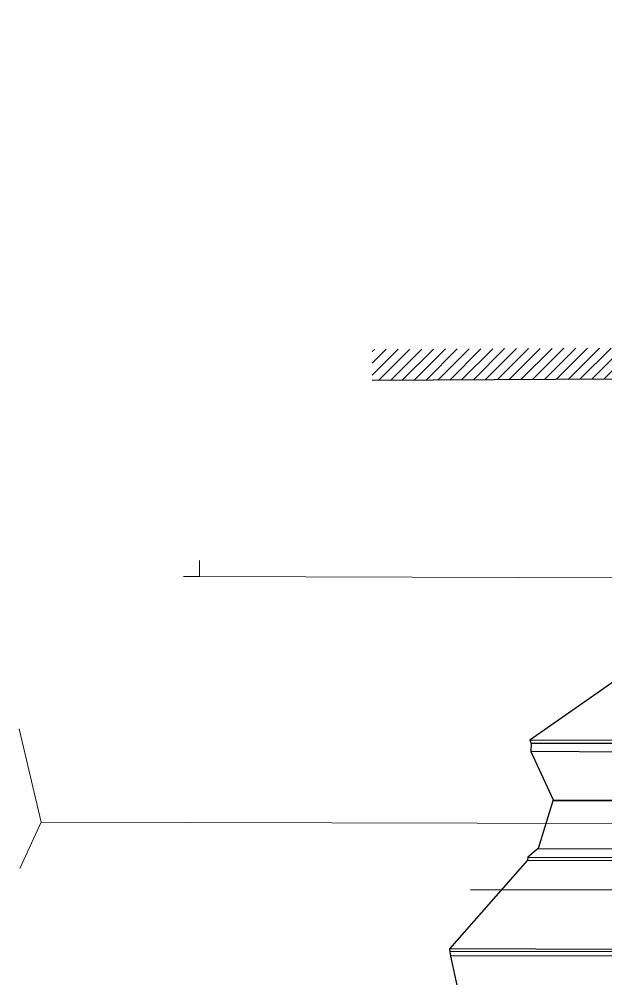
# Model space of a CAD drawing. Header units: feet. Extents: x 6439700 to 6442002, y 1883557 to 1884423.
# Drawn here: x 6439699.6 to 6439831.6, y 1883908.9 to 1884124.8 of the extents above; entities that cross this region are included whole.
import ezdxf
from ezdxf.lldxf.tags import DXFTag

# ---------------------------------------------------------------- set-up
doc = ezdxf.new("R2010")
doc.units = ezdxf.units.FT
doc.header["$MEASUREMENT"] = 0
for name, color, linetype, lineweight in [('V-DETL-PATT-BLDG-', 253, 'Continuous', 13), ('VF-BLDG-LINE-', 253, 'Continuous', 25), ('VF-FENC-LINE-', 253, 'FENCE', 25), ('VF-ROAD-CRWN-LINE-', 253, 'Continuous', 25), ('VF-ROAD-STRP-WHIT-LINE-', 253, 'Continuous', 25), ('VF-SSWR-GEOP-LINE-QLB-', 253, 'SEWER', 15), ('VF-STRM-GEOP-LINE-QLB-', 253, 'STORMDRAIN', 15), ('VF-TOPO-CONC-GTFL-LINE-', 253, 'Continuous', 25), ('VF-TOPO-CONC-LIPG-LINE-', 253, 'Continuous', 25), ('VF-TOPO-CONC-TBCB-LINE-', 253, 'Continuous', 25)]:
    doc.layers.add(name, color=color, linetype=linetype, lineweight=lineweight)
doc.layers.add('VF-TINN-DSRF-BNDY-', color=253, linetype='Continuous', lineweight=25, plot=False)
doc.styles.get("Standard").update_dxf_attribs({"font": 'arial.ttf'})
tags = doc.linetypes.add('FENCE', pattern='A,0.5,-0.03,["X",Standard,S=0.08,R=0,X=0,Y=-0.04],-0.08,0.5', length=1.11).pattern_tags.tags
tags[6] = DXFTag(74, 10)
tags = doc.linetypes.add('SEWER', pattern='A,1,-0.03,["SS",Standard,S=0.08,R=0,X=0,Y=-0.04],-0.16,1', length=2.19).pattern_tags.tags
tags[6] = DXFTag(74, 10)
tags = doc.linetypes.add('STORMDRAIN', pattern='A,1,-0.03,["SD",Standard,S=0.08,R=0,X=0,Y=-0.04],-0.16,1', length=2.19).pattern_tags.tags
tags[6] = DXFTag(74, 10)

msp = doc.modelspace()

# ---------------------------------------------------------------- hatches: boundary and pattern name
at = {"layer": 'V-DETL-PATT-BLDG-'}
h = msp.add_hatch(dxfattribs=at)
h.set_pattern_fill('ANSI31', color=256, scale=15)
h.set_pattern_definition([(45, (0, 0), (-1.3258252147, 1.3258252147), [])])
h.paths.add_polyline_path([(6440019.67, 1884214.33), (6440021.01, 1884214.43), (6440021.35, 1884285.02), (6440012.72, 1884285.57), (6440012.28, 1884278.58), (6440014.32, 1884278.45), (6440014.04, 1884220.92), (6440012.73, 1884220.83), (6440012.53, 1884199.04), (6440013.76, 1884198.32), (6440013.85, 1884138.66), (6440004, 1884138.18), (6440004.33, 1884131.19), (6440020.86, 1884131.99), (6440020.75, 1884202.36), (6440019.57, 1884203.05)])
h.paths.add_polyline_path([(6440031.69, 1884120.84), (6439959.39, 1884120.36), (6439959.44, 1884113.36), (6440024.78, 1884113.8), (6440025.74, 1884045.22), (6440022.97, 1884043.39), (6439916.42, 1884043.77), (6439916.1, 1884109.57), (6439909.1, 1884109.54), (6439909.46, 1884036.8), (6440025.06, 1884036.39), (6440032.79, 1884041.48)])
h.paths.add_polyline_path([(6439889.15, 1884062.42), (6439882.15, 1884062.42), (6439882.15, 1884051.1), (6439779.02, 1884050.52), (6439779.06, 1884043.52), (6439889.16, 1884044.14)])

# ---------------------------------------------------------------- linework, layer by layer
at = {"layer": 'VF-BLDG-LINE-'}
msp.add_polyline3d([(6439889.15, 1884062.42, 694.12), (6439889.16, 1884044.14, 687.55), (6439779.06, 1884043.52, 688.14)], dxfattribs=at)
at = {"layer": 'VF-FENC-LINE-', "elevation": 664.41}
msp.add_lwpolyline([(6439801.19, 1883929), (6439884.56, 1883928.96), (6439884.47, 1883932.93)], dxfattribs=at)
at = {"layer": 'VF-ROAD-CRWN-LINE-'}
msp.add_polyline3d([(6439819.75, 1883949.15, 659.87), (6439849.71, 1883949.04, 659.74), (6439874.33, 1883948.96, 659.49), (6439908.22, 1883948.86, 659.37), (6439942.67, 1883948.77, 659.29), (6439976.35, 1883948.73, 659.12), (6440007.29, 1883948.57, 658.98), (6440076.52, 1883947.84, 658.63)], dxfattribs=at)
at = {"layer": 'VF-ROAD-STRP-WHIT-LINE-'}
msp.add_line((6439819.94, 1883949.03), (6440032.13, 1883948.61), dxfattribs=at)
at = {"layer": 'VF-SSWR-GEOP-LINE-QLB-'}
for p, q in [((6439740.14, 1884003.02, 659.98), (6439740.13, 1883999.45, 659.98)), ((6439740.13, 1883999.45, 659.98), (6439736.56, 1883999.45, 659.98))]:
    msp.add_line(p, q, dxfattribs=at)
at = {"layer": 'VF-SSWR-GEOP-LINE-QLB-', "ltscale": 0.6, "elevation": 657.98}
msp.add_lwpolyline([(6440075.23, 1883998.36), (6439740.13, 1883999.45)], dxfattribs=at)
at = {"layer": 'VF-STRM-GEOP-LINE-QLB-', "ltscale": 0.6, "flags": 128}
for points, elevation in [([(6439699.56, 1883965.17), (6439704.49, 1883944.14)], 660.59), ([(6439699.71, 1883933.74), (6439704.49, 1883944.14)], 660.73), ([(6439704.49, 1883944.14), (6439998.92, 1883943.5), (6440299.11, 1883942.58), (6440342.78, 1883942.58)], 660.28)]:
    msp.add_lwpolyline(points, dxfattribs=dict(at, elevation=elevation))
at = {"layer": 'VF-TINN-DSRF-BNDY-'}
msp.add_polyline3d([(6439843.1, 1883982.52, 659.64), (6439814.54, 1883962.57, 660.01), (6439814.81, 1883961.89, 659.5), (6439814.73, 1883960.02, 659.62), (6439819.75, 1883949.15, 659.87), (6439816.38, 1883938.2, 659.64), (6439814.11, 1883936.27, 659.56), (6439814.04, 1883935.58, 660.03), (6439796.43, 1883915.64, 659.51), (6439796.54, 1883915.02, 658.85), (6439796.66, 1883914.04, 658.82), (6439798.88, 1883904.07, 658.95)], dxfattribs=at)
at = {"layer": 'VF-TOPO-CONC-GTFL-LINE-'}
for p, q in [((6439839.79, 1883961.85, 659.39), (6439814.81, 1883961.89, 659.5)), ((6439814.11, 1883936.27, 659.56), (6439848.78, 1883936.2, 659.39)), ((6439835.34, 1883915.06, 658.77), (6439796.54, 1883915.02, 658.85))]:
    msp.add_line(p, q, dxfattribs=at)
at = {"layer": 'VF-TOPO-CONC-LIPG-LINE-'}
for p, q in [((6439839.85, 1883959.92, 659.5), (6439814.73, 1883960.02, 659.62)), ((6439816.38, 1883938.2, 659.64), (6439848.79, 1883938.1, 659.45)), ((6439835.28, 1883914.09, 658.71), (6439796.66, 1883914.04, 658.82))]:
    msp.add_line(p, q, dxfattribs=at)
at = {"layer": 'VF-TOPO-CONC-TBCB-LINE-'}
for p, q in [((6439839.77, 1883962.5, 659.9), (6439814.54, 1883962.57, 660.01)), ((6439814.04, 1883935.58, 660.03), (6439848.62, 1883935.54, 659.86)), ((6439835.35, 1883915.54, 659.37), (6439796.43, 1883915.64, 659.51))]:
    msp.add_line(p, q, dxfattribs=at)

doc.saveas('drawing.dxf')
